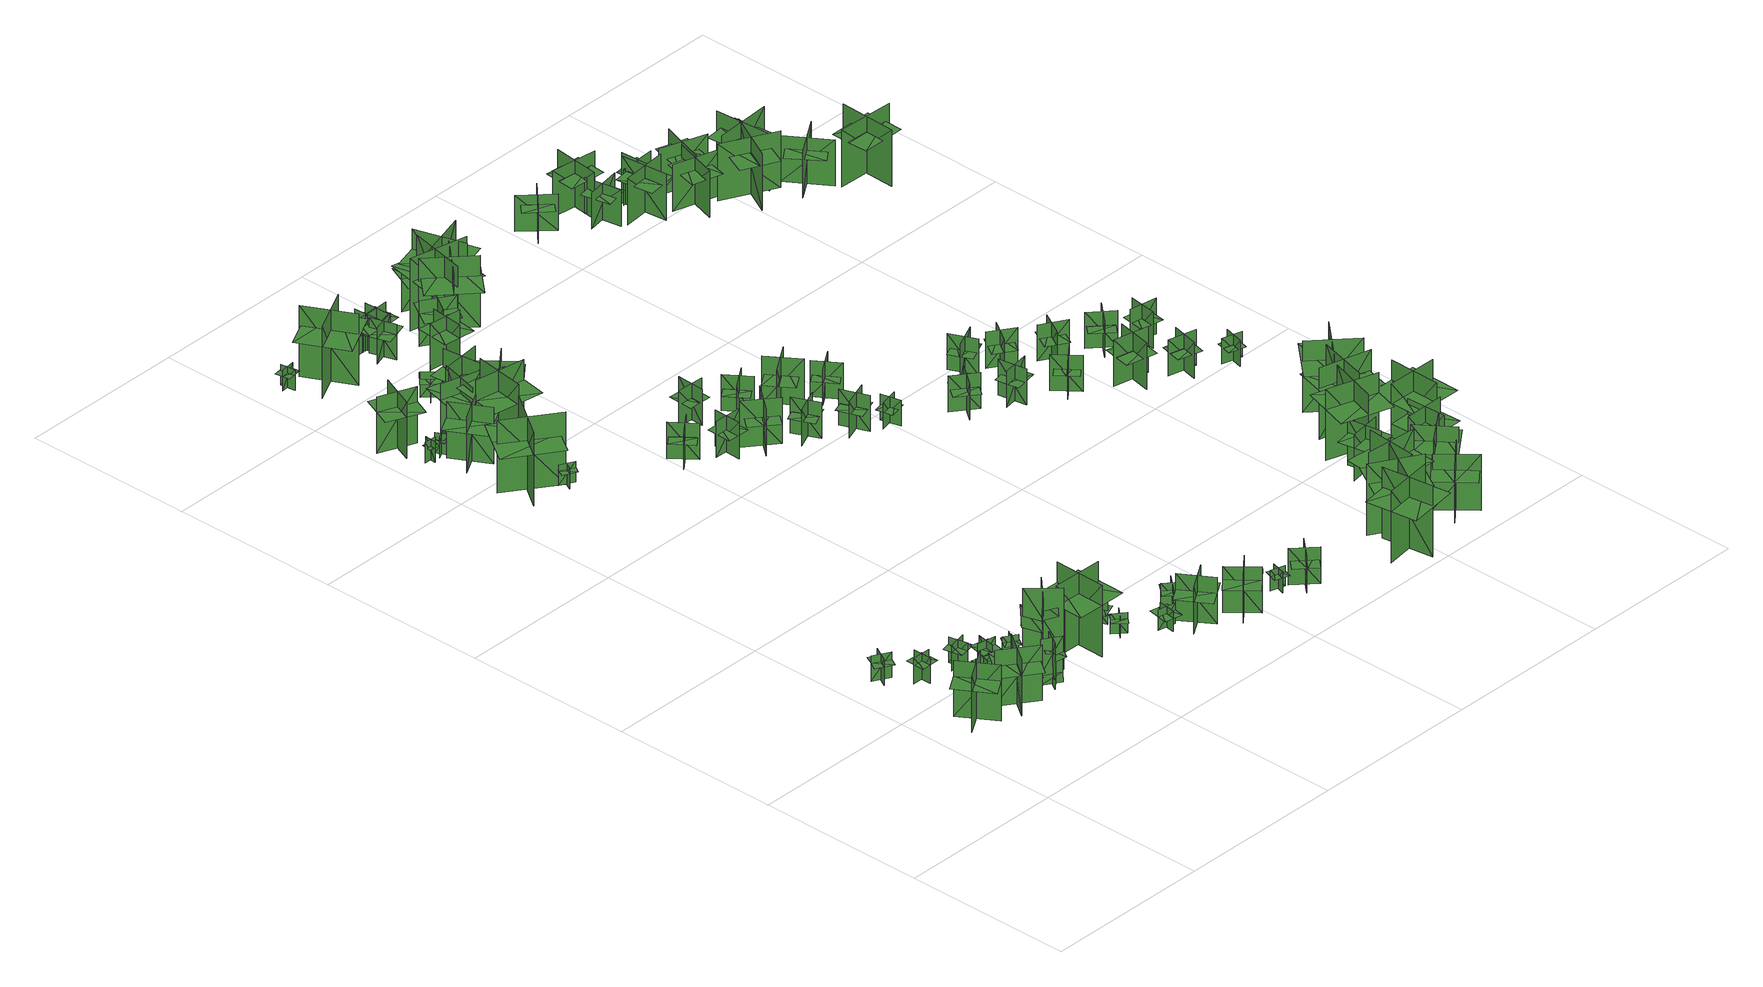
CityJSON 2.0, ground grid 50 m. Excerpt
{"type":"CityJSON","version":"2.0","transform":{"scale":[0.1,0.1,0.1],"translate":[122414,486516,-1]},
"CityObjects":{
"tree1":{"type":"SolitaryVegetationObject","geometry":[{"type":"MultiSurface","lod":"1","boundaries":[[[0,1,2]],[[0,2,3]],[[4,5,6]],[[4,6,7]],[[8,9,10]],[[8,10,11]],[[8,11,12]],[[8,12,13]]]}]},
"tree2":{"type":"SolitaryVegetationObject","geometry":[{"type":"MultiSurface","lod":"1","boundaries":[[[14,15,16]],[[14,16,17]],[[18,19,20]],[[18,20,21]],[[22,23,24]],[[22,24,25]],[[22,25,26]],[[22,26,27]]]}]},
"tree3":{"type":"SolitaryVegetationObject","geometry":[{"type":"MultiSurface","lod":"1","boundaries":[[[28,29,30]],[[28,30,31]],[[32,33,34]],[[32,34,35]],[[36,37,38]],[[36,38,39]],[[36,39,40]],[[36,40,41]]]}]},
"tree4":{"type":"SolitaryVegetationObject","geometry":[{"type":"MultiSurface","lod":"1","boundaries":[[[42,43,44]],[[42,44,45]],[[46,47,48]],[[46,48,49]],[[50,51,52]],[[50,52,53]],[[50,53,54]],[[50,54,55]]]}]},
"tree5":{"type":"SolitaryVegetationObject","geometry":[{"type":"MultiSurface","lod":"1","boundaries":[[[56,57,58]],[[56,58,59]],[[60,61,62]],[[60,62,63]],[[64,65,66]],[[64,66,67]],[[64,67,68]],[[64,68,69]]]}]},
"tree6":{"type":"SolitaryVegetationObject","geometry":[{"type":"MultiSurface","lod":"1","boundaries":[[[70,71,72]],[[70,72,73]],[[74,75,76]],[[74,76,77]],[[78,79,80]],[[78,80,81]],[[78,81,82]],[[78,82,83]]]}]},
"tree7":{"type":"SolitaryVegetationObject","geometry":[{"type":"MultiSurface","lod":"1","boundaries":[[[84,85,86]],[[84,86,87]],[[88,89,90]],[[88,90,91]],[[92,93,94]],[[92,94,95]],[[92,95,96]],[[92,96,97]]]}]},
"tree8":{"type":"SolitaryVegetationObject","geometry":[{"type":"MultiSurface","lod":"1","boundaries":[[[98,99,100]],[[98,100,101]],[[102,103,104]],[[102,104,105]],[[106,107,108]],[[106,108,109]],[[106,109,110]],[[106,110,111]]]}]},
"tree9":{"type":"SolitaryVegetationObject","geometry":[{"type":"MultiSurface","lod":"1","boundaries":[[[112,113,114]],[[112,114,115]],[[116,117,118]],[[116,118,119]],[[120,121,117]],[[120,117,116]],[[122,123,113]],[[122,113,112]],[[124,125,126]],[[124,126,127]],[[128,129,130]],[[128,130,131]]]}]},
"tree10":{"type":"SolitaryVegetationObject","geometry":[{"type":"MultiSurface","lod":"1","boundaries":[[[132,133,134]],[[132,134,135]],[[136,137,138]],[[136,138,139]],[[140,141,137]],[[140,137,136]],[[142,143,133]],[[142,133,132]],[[144,145,146]],[[144,146,147]],[[148,149,150]],[[148,150,151]]]}]},
"tree11":{"type":"SolitaryVegetationObject","geometry":[{"type":"MultiSurface","lod":"1","boundaries":[[[152,153,154]],[[152,154,155]],[[156,157,158]],[[156,158,159]],[[160,161,162]],[[160,162,163]],[[160,163,164]],[[160,164,165]]]}]},
"tree12":{"type":"SolitaryVegetationObject","geometry":[{"type":"MultiSurface","lod":"1","boundaries":[[[166,167,168]],[[166,168,169]],[[170,171,172]],[[170,172,173]],[[174,175,176]],[[174,176,177]],[[174,175,178]],[[174,178,179]]]}]},
"tree13":{"type":"SolitaryVegetationObject","geometry":[{"type":"MultiSurface","lod":"1","boundaries":[[[180,181,182]],[[180,182,183]],[[184,185,186]],[[184,186,187]],[[188,189,190]],[[188,190,191]],[[188,191,192]],[[188,192,193]]]}]},
"tree14":{"type":"SolitaryVegetationObject","geometry":[{"type":"MultiSurface","lod":"1","boundaries":[[[194,195,196]],[[194,196,197]],[[198,199,200]],[[198,200,201]],[[202,203,204]],[[202,204,205]],[[202,205,206]],[[202,206,207]]]}]},
"tree15":{"type":"SolitaryVegetationObject","geometry":[{"type":"MultiSurface","lod":"1","boundaries":[[[208,209,210]],[[208,210,211]],[[212,213,214]],[[212,214,215]],[[216,217,218]],[[216,218,219]],[[216,219,220]],[[216,220,221]]]}]},
"tree16":{"type":"SolitaryVegetationObject","geometry":[{"type":"MultiSurface","lod":"1","boundaries":[[[222,223,224]],[[222,224,225]],[[226,227,228]],[[226,228,229]],[[230,231,232]],[[230,232,233]],[[230,233,234]],[[230,234,235]]]}]},
"tree17":{"type":"SolitaryVegetationObject","geometry":[{"type":"MultiSurface","lod":"1","boundaries":[[[236,237,238]],[[236,238,239]],[[240,241,242]],[[240,242,243]],[[244,245,246]],[[244,246,247]],[[244,247,248]],[[244,248,249]]]}]},
"tree18":{"type":"SolitaryVegetationObject","geometry":[{"type":"MultiSurface","lod":"1","boundaries":[[[250,251,252]],[[250,252,253]],[[254,255,256]],[[254,256,257]],[[258,259,260]],[[258,260,261]],[[258,261,262]],[[258,262,263]]]}]},
"tree19":{"type":"SolitaryVegetationObject","geometry":[{"type":"MultiSurface","lod":"1","boundaries":[[[264,265,266]],[[264,266,267]],[[268,269,270]],[[268,270,271]],[[272,273,274]],[[272,274,275]],[[272,275,276]],[[272,276,277]]]}]},
"tree20":{"type":"SolitaryVegetationObject","geometry":[{"type":"MultiSurface","lod":"1","boundaries":[[[278,279,280]],[[278,280,281]],[[282,283,284]],[[282,284,285]],[[286,287,288]],[[286,288,289]],[[286,289,290]],[[286,290,291]]]}]},
"tree21":{"type":"SolitaryVegetationObject","geometry":[{"type":"MultiSurface","lod":"1","boundaries":[[[292,293,294]],[[292,294,295]],[[296,297,298]],[[296,298,299]],[[300,301,302]],[[300,302,303]],[[300,303,304]],[[300,304,305]]]}]},
"tree22":{"type":"SolitaryVegetationObject","geometry":[{"type":"MultiSurface","lod":"1","boundaries":[[[306,307,308]],[[306,308,309]],[[310,311,312]],[[310,312,313]],[[314,315,316]],[[314,316,317]],[[314,317,318]],[[314,318,319]]]}]},
"tree23":{"type":"SolitaryVegetationObject","geometry":[{"type":"MultiSurface","lod":"1","boundaries":[[[320,321,322]],[[320,322,323]],[[324,325,326]],[[324,326,327]],[[328,329,330]],[[328,330,331]],[[328,331,332]],[[328,332,333]]]}]},
"tree24":{"type":"SolitaryVegetationObject","geometry":[{"type":"MultiSurface","lod":"1","boundaries":[[[334,335,336]],[[334,336,337]],[[338,339,340]],[[338,340,341]],[[342,343,344]],[[342,344,345]],[[342,345,346]],[[342,346,347]]]}]},
"tree25":{"type":"SolitaryVegetationObject","geometry":[{"type":"MultiSurface","lod":"1","boundaries":[[[348,349,350]],[[348,350,351]],[[352,353,354]],[[352,354,355]],[[356,357,358]],[[356,358,359]],[[356,359,360]],[[356,360,361]]]}]},
"tree26":{"type":"SolitaryVegetationObject","geometry":[{"type":"MultiSurface","lod":"1","boundaries":[[[362,363,364]],[[362,364,365]],[[366,367,368]],[[366,368,369]],[[370,371,372]],[[370,372,373]],[[370,373,374]],[[370,374,375]]]}]},
"tree27":{"type":"SolitaryVegetationObject","geometry":[{"type":"MultiSurface","lod":"1","boundaries":[[[376,377,378]],[[376,378,379]],[[380,381,382]],[[380,382,383]],[[384,385,386]],[[384,386,387]],[[384,385,388]],[[384,388,389]]]}]},
"tree28":{"type":"SolitaryVegetationObject","geometry":[{"type":"MultiSurface","lod":"1","boundaries":[[[390,391,392]],[[390,392,393]],[[394,395,396]],[[394,396,397]],[[398,399,400]],[[398,400,401]],[[398,401,402]],[[398,402,403]]]}]},
"tree29":{"type":"SolitaryVegetationObject","geometry":[{"type":"MultiSurface","lod":"1","boundaries":[[[404,405,406]],[[404,406,407]],[[408,409,410]],[[408,410,411]],[[412,413,414]],[[412,414,415]],[[412,415,416]],[[412,416,417]]]}]},
"tree30":{"type":"SolitaryVegetationObject","geometry":[{"type":"MultiSurface","lod":"1","boundaries":[[[418,419,420]],[[418,420,421]],[[422,423,424]],[[422,424,425]],[[426,427,428]],[[426,428,429]],[[426,429,430]],[[426,430,431]]]}]},
"tree31":{"type":"SolitaryVegetationObject","geometry":[{"type":"MultiSurface","lod":"1","boundaries":[[[432,433,434]],[[432,434,435]],[[436,437,438]],[[436,438,439]],[[440,441,442]],[[440,442,443]],[[440,443,444]],[[440,444,445]]]}]},
"tree32":{"type":"SolitaryVegetationObject","geometry":[{"type":"MultiSurface","lod":"1","boundaries":[[[446,447,448]],[[446,448,449]],[[450,451,452]],[[450,452,453]],[[454,455,456]],[[454,456,457]],[[454,457,458]],[[454,458,459]]]}]},
"tree33":{"type":"SolitaryVegetationObject","geometry":[{"type":"MultiSurface","lod":"1","boundaries":[[[460,461,462]],[[460,462,463]],[[464,465,466]],[[464,466,467]],[[468,469,470]],[[468,470,471]],[[468,471,472]],[[468,472,473]]]}]},
"tree34":{"type":"SolitaryVegetationObject","geometry":[{"type":"MultiSurface","lod":"1","boundaries":[[[474,475,476]],[[474,476,477]],[[478,479,480]],[[478,480,481]],[[482,483,484]],[[482,484,485]],[[482,485,486]],[[482,486,487]]]}]},
"tree35":{"type":"SolitaryVegetationObject","geometry":[{"type":"MultiSurface","lod":"1","boundaries":[[[488,489,490]],[[488,490,491]],[[492,493,494]],[[492,494,495]],[[496,497,498]],[[496,498,499]],[[496,500,501]],[[496,501,497]]]}]},
"tree36":{"type":"SolitaryVegetationObject","geometry":[{"type":"MultiSurface","lod":"1","boundaries":[[[502,503,504]],[[502,504,505]],[[506,507,508]],[[506,508,509]],[[510,511,512]],[[510,512,513]],[[510,513,514]],[[510,514,515]]]}]},
"tree37":{"type":"SolitaryVegetationObject","geometry":[{"type":"MultiSurface","lod":"1","boundaries":[[[516,517,518]],[[516,518,519]],[[520,521,522]],[[520,522,523]],[[524,525,526]],[[524,526,527]],[[524,527,528]],[[524,528,529]]]}]},
"tree38":{"type":"SolitaryVegetationObject","geometry":[{"type":"MultiSurface","lod":"1","boundaries":[[[530,531,532]],[[530,532,533]],[[534,535,536]],[[534,536,537]],[[538,539,540]],[[538,540,541]],[[538,542,543]],[[538,543,539]]]}]},
"tree39":{"type":"SolitaryVegetationObject","geometry":[{"type":"MultiSurface","lod":"1","boundaries":[[[544,545,546]],[[544,546,547]],[[548,549,550]],[[548,550,551]],[[552,553,554]],[[552,554,555]],[[552,555,556]],[[552,556,557]]]}]},
"tree40":{"type":"SolitaryVegetationObject","geometry":[{"type":"MultiSurface","lod":"1","boundaries":[[[558,559,560]],[[558,560,561]],[[562,563,564]],[[562,564,565]],[[566,567,568]],[[566,568,569]],[[566,569,570]],[[566,570,571]]]}]},
"tree41":{"type":"SolitaryVegetationObject","geometry":[{"type":"MultiSurface","lod":"1","boundaries":[[[572,573,574]],[[572,574,575]],[[576,577,578]],[[576,578,579]],[[580,581,582]],[[580,582,583]],[[580,583,584]],[[580,584,585]]]}]},
"tree42":{"type":"SolitaryVegetationObject","geometry":[{"type":"MultiSurface","lod":"1","boundaries":[[[586,587,588]],[[586,588,589]],[[590,591,592]],[[590,592,593]],[[594,595,596]],[[594,596,597]],[[594,597,598]],[[594,598,599]]]}]},
"tree43":{"type":"SolitaryVegetationObject","geometry":[{"type":"MultiSurface","lod":"1","boundaries":[[[600,601,602]],[[600,602,603]],[[604,605,606]],[[604,606,607]],[[608,609,610]],[[608,610,611]],[[608,611,612]],[[608,612,613]]]}]},
"tree44":{"type":"SolitaryVegetationObject","geometry":[{"type":"MultiSurface","lod":"1","boundaries":[[[614,615,616]],[[614,616,617]],[[618,619,620]],[[618,620,621]],[[622,623,624]],[[622,624,625]],[[622,625,626]],[[622,626,627]]]}]},
"tree45":{"type":"SolitaryVegetationObject","geometry":[{"type":"MultiSurface","lod":"1","boundaries":[[[628,629,630]],[[628,630,631]],[[632,633,634]],[[632,634,635]],[[636,637,638]],[[636,638,639]],[[636,639,640]],[[636,640,641]]]}]},
"tree46":{"type":"SolitaryVegetationObject","geometry":[{"type":"MultiSurface","lod":"1","boundaries":[[[642,643,644]],[[642,644,645]],[[646,647,648]],[[646,648,649]],[[650,651,652]],[[650,652,653]],[[650,654,655]],[[650,655,651]]]}]},
"tree47":{"type":"SolitaryVegetationObject","geometry":[{"type":"MultiSurface","lod":"1","boundaries":[[[656,657,658]],[[656,658,659]],[[660,661,662]],[[660,662,663]],[[664,665,666]],[[664,666,667]],[[664,665,668]],[[664,668,669]]]}]},
"tree48":{"type":"SolitaryVegetationObject","geometry":[{"type":"MultiSurface","lod":"1","boundaries":[[[670,671,672]],[[670,672,673]],[[674,675,676]],[[674,676,677]],[[678,679,680]],[[678,680,681]],[[678,682,683]],[[678,683,679]]]}]},
"tree49":{"type":"SolitaryVegetationObject","geometry":[{"type":"MultiSurface","lod":"1","boundaries":[[[684,685,686]],[[684,686,687]],[[688,689,690]],[[688,690,691]],[[692,693,694]],[[692,694,695]],[[692,695,696]],[[692,696,697]]]}]},
"tree50":{"type":"SolitaryVegetationObject","geometry":[{"type":"MultiSurface","lod":"1","boundaries":[[[698,699,700]],[[698,700,701]],[[702,703,704]],[[702,704,705]],[[706,707,708]],[[706,708,709]],[[706,710,711]],[[706,711,707]]]}]},
"tree51":{"type":"SolitaryVegetationObject","geometry":[{"type":"MultiSurface","lod":"1","boundaries":[[[712,713,714]],[[712,714,715]],[[716,717,718]],[[716,718,719]],[[720,721,722]],[[720,722,723]],[[720,724,725]],[[720,725,721]]]}]},
"tree52":{"type":"SolitaryVegetationObject","geometry":[{"type":"MultiSurface","lod":"1","boundaries":[[[726,727,728]],[[726,728,729]],[[730,731,732]],[[730,732,733]],[[734,735,736]],[[734,736,737]],[[734,737,738]],[[734,738,739]]]}]},
"tree53":{"type":"SolitaryVegetationObject","geometry":[{"type":"MultiSurface","lod":"1","boundaries":[[[740,741,742]],[[740,742,743]],[[744,745,746]],[[744,746,747]],[[748,749,750]],[[748,750,751]],[[748,751,752]],[[748,752,753]]]}]},
"tree54":{"type":"SolitaryVegetationObject","geometry":[{"type":"MultiSurface","lod":"1","boundaries":[[[754,755,756]],[[754,756,757]],[[758,759,760]],[[758,760,761]],[[762,763,764]],[[762,764,765]],[[762,766,767]],[[762,767,763]]]}]},
"tree55":{"type":"SolitaryVegetationObject","geometry":[{"type":"MultiSurface","lod":"1","boundaries":[[[768,769,770]],[[768,770,771]],[[772,773,774]],[[772,774,775]],[[776,777,778]],[[776,778,779]],[[776,780,781]],[[776,781,777]]]}]},
"tree56":{"type":"SolitaryVegetationObject","geometry":[{"type":"MultiSurface","lod":"1","boundaries":[[[782,783,784]],[[782,784,785]],[[786,787,788]],[[786,788,789]],[[790,791,792]],[[790,792,793]],[[790,793,794]],[[790,794,795]]]}]},
"tree57":{"type":"SolitaryVegetationObject","geometry":[{"type":"MultiSurface","lod":"1","boundaries":[[[796,797,798]],[[796,798,799]],[[800,801,802]],[[800,802,803]],[[804,805,806]],[[804,806,807]],[[804,807,808]],[[804,808,809]]]}]},
"tree58":{"type":"SolitaryVegetationObject","geometry":[{"type":"MultiSurface","lod":"1","boundaries":[[[810,811,812]],[[810,812,813]],[[814,815,816]],[[814,816,817]],[[818,819,820]],[[818,820,821]],[[818,822,823]],[[818,823,819]]]}]},
"tree59":{"type":"SolitaryVegetationObject","geometry":[{"type":"MultiSurface","lod":"1","boundaries":[[[824,825,826]],[[824,826,827]],[[828,829,830]],[[828,830,831]],[[832,833,834]],[[832,834,835]],[[832,836,837]],[[832,837,833]]]}]},
"tree60":{"type":"SolitaryVegetationObject","geometry":[{"type":"MultiSurface","lod":"1","boundaries":[[[838,839,840]],[[838,840,841]],[[842,843,844]],[[842,844,845]],[[846,847,848]],[[846,848,849]],[[846,849,850]],[[846,850,851]]]}]},
"tree61":{"type":"SolitaryVegetationObject","geometry":[{"type":"MultiSurface","lod":"1","boundaries":[[[852,853,854]],[[852,854,855]],[[856,857,858]],[[856,858,859]],[[860,861,862]],[[860,862,863]],[[860,863,864]],[[860,864,865]]]}]},
"tree62":{"type":"SolitaryVegetationObject","geometry":[{"type":"MultiSurface","lod":"1","boundaries":[[[866,867,868]],[[866,868,869]],[[870,871,872]],[[870,872,873]],[[874,875,876]],[[874,876,877]],[[874,878,879]],[[874,879,875]]]}]},
"tree63":{"type":"SolitaryVegetationObject","geometry":[{"type":"MultiSurface","lod":"1","boundaries":[[[880,881,882]],[[880,882,883]],[[884,885,886]],[[884,886,887]],[[888,889,890]],[[888,890,891]],[[888,891,892]],[[888,892,893]]]}]},
"tree64":{"type":"SolitaryVegetationObject","geometry":[{"type":"MultiSurface","lod":"1","boundaries":[[[894,895,896]],[[894,896,897]],[[898,899,900]],[[898,900,901]],[[902,903,904]],[[902,904,905]],[[902,906,907]],[[902,907,903]]]}]},
"tree65":{"type":"SolitaryVegetationObject","geometry":[{"type":"MultiSurface","lod":"1","boundaries":[[[908,909,910]],[[908,910,911]],[[912,913,914]],[[912,914,915]],[[916,917,918]],[[916,918,919]],[[916,919,920]],[[916,920,921]]]}]},
"tree66":{"type":"SolitaryVegetationObject","geometry":[{"type":"MultiSurface","lod":"1","boundaries":[[[922,923,924]],[[922,924,925]],[[926,927,928]],[[926,928,929]],[[930,931,932]],[[930,932,933]],[[930,933,934]],[[930,934,935]]]}]},
"tree67":{"type":"SolitaryVegetationObject","geometry":[{"type":"MultiSurface","lod":"1","boundaries":[[[936,937,938]],[[936,938,939]],[[940,941,942]],[[940,942,943]],[[944,945,946]],[[944,946,947]],[[944,948,949]],[[944,949,945]]]}]},
"tree68":{"type":"SolitaryVegetationObject","geometry":[{"type":"MultiSurface","lod":"1","boundaries":[[[950,951,952]],[[950,952,953]],[[954,955,956]],[[954,956,957]],[[958,959,960]],[[958,960,961]],[[958,961,962]],[[958,962,963]]]}]},
"tree69":{"type":"SolitaryVegetationObject","geometry":[{"type":"MultiSurface","lod":"1","boundaries":[[[964,965,966]],[[964,966,967]],[[968,969,970]],[[968,970,971]],[[972,973,974]],[[972,974,975]],[[972,976,977]],[[972,977,973]]]}]},
"tree70":{"type":"SolitaryVegetationObject","geometry":[{"type":"MultiSurface","lod":"1","boundaries":[[[978,979,980]],[[978,980,981]],[[982,983,984]],[[982,984,985]],[[986,987,988]],[[986,988,989]],[[986,989,990]],[[986,990,991]]]}]},
"tree71":{"type":"SolitaryVegetationObject","geometry":[{"type":"MultiSurface","lod":"1","boundaries":[[[992,993,994]],[[992,994,995]],[[996,997,998]],[[996,998,999]],[[1000,1001,1002]],[[1000,1002,1003]],[[1000,1004,1005]],[[1000,1005,1001]]]}]},
"tree72":{"type":"SolitaryVegetationObject","geometry":[{"type":"MultiSurface","lod":"1","boundaries":[[[1006,1007,1008]],[[1006,1008,1009]],[[1010,1011,1012]],[[1010,1012,1013]],[[1014,1015,1016]],[[1014,1016,1017]],[[1014,1017,1018]],[[1014,1018,1019]]]}]},
"tree73":{"type":"SolitaryVegetationObject","geometry":[{"type":"MultiSurface","lod":"1","boundaries":[[[1020,1021,1022]],[[1020,1022,1023]],[[1024,1025,1026]],[[1024,1026,1027]],[[1028,1029,1030]],[[1028,1030,1031]],[[1028,1031,1032]],[[1028,1032,1033]]]}]},
"tree74":{"type":"SolitaryVegetationObject","geometry":[{"type":"MultiSurface","lod":"1","boundaries":[[[1034,1035,1036]],[[1034,1036,1037]],[[1038,1039,1040]],[[1038,1040,1041]],[[1042,1043,1044]],[[1042,1044,1045]],[[1042,1045,1046]],[[1042,1046,1047]]]}]},
"tree75":{"type":"SolitaryVegetationObject","geometry":[{"type":"MultiSurface","lod":"1","boundaries":[[[1048,1049,1050]],[[1048,1050,1051]],[[1052,1053,1054]],[[1052,1054,1055]],[[1056,1057,1058]],[[1056,1058,1059]],[[1056,1060,1061]],[[1056,1061,1057]]]}]},
"tree76":{"type":"SolitaryVegetationObject","geometry":[{"type":"MultiSurface","lod":"1","boundaries":[[[1062,1063,1064]],[[1062,1064,1065]],[[1066,1067,1068]],[[1066,1068,1069]],[[1070,1071,1072]],[[1070,1072,1073]],[[1070,1074,1075]],[[1070,1075,1071]]]}]},
"tree77":{"type":"SolitaryVegetationObject","geometry":[{"type":"MultiSurface","lod":"1","boundaries":[[[1076,1077,1078]],[[1076,1078,1079]],[[1080,1081,1082]],[[1080,1082,1083]],[[1084,1085,1086]],[[1084,1086,1087]],[[1084,1087,1088]],[[1084,1088,1089]]]}]},
"tree78":{"type":"SolitaryVegetationObject","geometry":[{"type":"MultiSurface","lod":"1","boundaries":[[[1090,1091,1092]],[[1090,1092,1093]],[[1094,1095,1096]],[[1094,1096,1097]],[[1098,1099,1100]],[[1098,1100,1101]],[[1098,1101,1102]],[[1098,1102,1103]]]}]},
"tree79":{"type":"SolitaryVegetationObject","geometry":[{"type":"MultiSurface","lod":"1","boundaries":[[[1104,1105,1106]],[[1104,1106,1107]],[[1108,1109,1110]],[[1108,1110,1111]],[[1112,1113,1114]],[[1112,1114,1115]],[[1112,1116,1117]],[[1112,1117,1113]]]}]},
"tree80":{"type":"SolitaryVegetationObject","geometry":[{"type":"MultiSurface","lod":"1","boundaries":[[[1118,1119,1120]],[[1118,1120,1121]],[[1122,1123,1124]],[[1122,1124,1125]],[[1126,1127,1128]],[[1126,1128,1129]],[[1126,1129,1130]],[[1126,1130,1131]]]}]},
"tree81":{"type":"SolitaryVegetationObject","geometry":[{"type":"MultiSurface","lod":"1","boundaries":[[[1132,1133,1134]],[[1132,1134,1135]],[[1136,1137,1138]],[[1136,1138,1139]],[[1140,1141,1142]],[[1140,1142,1143]],[[1140,1143,1144]],[[1140,1144,1145]]]}]},
"tree82":{"type":"SolitaryVegetationObject","geometry":[{"type":"MultiSurface","lod":"1","boundaries":[[[1146,1147,1148]],[[1146,1148,1149]],[[1150,1151,1152]],[[1150,1152,1153]],[[1154,1155,1156]],[[1154,1156,1157]],[[1154,1158,1159]],[[1154,1159,1155]]]}]},
"tree83":{"type":"SolitaryVegetationObject","geometry":[{"type":"MultiSurface","lod":"1","boundaries":[[[1160,1161,1162]],[[1160,1162,1163]],[[1164,1165,1166]],[[1164,1166,1167]],[[1168,1169,1170]],[[1168,1170,1171]],[[1168,1171,1172]],[[1168,1172,1173]]]}]},
"tree84":{"type":"SolitaryVegetationObject","geometry":[{"type":"MultiSurface","lod":"1","boundaries":[[[1174,1175,1176]],[[1174,1176,1177]],[[1178,1179,1180]],[[1178,1180,1181]],[[1182,1183,1184]],[[1182,1184,1185]],[[1182,1185,1186]],[[1182,1186,1187]]]}]},
"tree85":{"type":"SolitaryVegetationObject","geometry":[{"type":"MultiSurface","lod":"1","boundaries":[[[1188,1189,1190]],[[1188,1190,1191]],[[1192,1193,1194]],[[1192,1194,1195]],[[1196,1197,1198]],[[1196,1198,1199]],[[1196,1200,1201]],[[1196,1201,1197]]]}]},
"tree86":{"type":"SolitaryVegetationObject","geometry":[{"type":"MultiSurface","lod":"1","boundaries":[[[1202,1203,1204]],[[1202,1204,1205]],[[1206,1207,1208]],[[1206,1208,1209]],[[1210,1211,1212]],[[1210,1212,1213]],[[1210,1214,1215]],[[1210,1215,1211]]]}]},
"tree87":{"type":"SolitaryVegetationObject","geometry":[{"type":"MultiSurface","lod":"1","boundaries":[[[1216,1217,1218]],[[1216,1218,1219]],[[1220,1221,1222]],[[1220,1222,1223]],[[1224,1225,1226]],[[1224,1226,1227]],[[1224,1227,1228]],[[1224,1228,1229]]]}]},
"tree88":{"type":"SolitaryVegetationObject","geometry":[{"type":"MultiSurface","lod":"1","boundaries":[[[1230,1231,1232]],[[1230,1232,1233]],[[1234,1235,1236]],[[1234,1236,1237]],[[1238,1239,1240]],[[1238,1240,1241]],[[1238,1241,1242]],[[1238,1242,1243]]]}]},
"tree89":{"type":"SolitaryVegetationObject","geometry":[{"type":"MultiSurface","lod":"1","boundaries":[[[1244,1245,1246]],[[1244,1246,1247]],[[1248,1249,1250]],[[1248,1250,1251]],[[1252,1253,1254]],[[1252,1254,1255]],[[1252,1255,1256]],[[1252,1256,1257]]]}]},
"tree90":{"type":"SolitaryVegetationObject","geometry":[{"type":"MultiSurface","lod":"1","boundaries":[[[1258,1259,1260]],[[1258,1260,1261]],[[1262,1263,1264]],[[1262,1264,1265]],[[1266,1267,1268]],[[1266,1268,1269]],[[1266,1269,1270]],[[1266,1270,1271]]]}]},
"tree91":{"type":"SolitaryVegetationObject","geometry":[{"type":"MultiSurface","lod":"1","boundaries":[[[1272,1273,1274]],[[1272,1274,1275]],[[1276,1277,1278]],[[1276,1278,1279]],[[1280,1281,1282]],[[1280,1282,1283]],[[1280,1283,1284]],[[1280,1284,1285]]]}]},
"tree92":{"type":"SolitaryVegetationObject","geometry":[{"type":"MultiSurface","lod":"1","boundaries":[[[1286,1287,1288]],[[1286,1288,1289]],[[1290,1291,1292]],[[1290,1292,1293]],[[1294,1295,1296]],[[1294,1296,1297]],[[1294,1297,1298]],[[1294,1298,1299]]]}]},
"tree93":{"type":"SolitaryVegetationObject","geometry":[{"type":"MultiSurface","lod":"1","boundaries":[[[1300,1301,1302]],[[1300,1302,1303]],[[1304,1305,1306]],[[1304,1306,1307]],[[1308,1309,1310]],[[1308,1310,1311]],[[1308,1311,1312]],[[1308,1312,1313]]]}]}
},
"vertices":[
[196,408,9],[93,344,9],[93,344,178],[196,408,178],[117,427,9],[182,324,9],[182,324,178],[117,427,178],[117,427,131],[66,395,131],[130,291,131],[182,324,131],[234,356,131],[169,459,131],
[124,694,15],[97,646,15],[97,646,92],[124,694,92],[89,684,15],[137,657,15],[137,657,92],[89,684,92],[89,684,70],[75,660,70],[123,633,70],[137,657,70],[150,681,70],[102,708,70],
[205,593,18],[150,593,18],[150,593,95],[205,593,95],[179,619,18],[179,564,18],[179,564,95],[179,619,95],[179,619,74],[152,619,74],[152,564,74],[179,564,74],[207,564,74],[207,619,74],
[267,416,13],[222,385,13],[222,385,90],[267,416,90],[231,423,13],[263,378,13],[263,378,90],[231,423,90],[231,423,68],[209,407,68],[240,362,68],[263,378,68],[286,393,68],[254,439,68],
[217,378,13],[316,307,13],[316,307,182],[217,378,182],[230,298,13],[300,397,13],[300,397,182],[230,298,182],[230,298,134],[279,262,134],[350,361,134],[300,397,134],[251,432,134],[180,333,134],
[271,492,17],[313,477,17],[313,477,79],[271,492,79],[284,465,17],[298,507,17],[298,507,79],[284,465,79],[284,465,61],[305,458,61],[319,500,61],[298,507,61],[277,514,61],[263,472,61],
[316,577,15],[261,566,15],[261,566,92],[316,577,92],[285,598,15],[296,543,15],[296,543,92],[285,598,92],[285,598,70],[258,592,70],[268,538,70],[296,543,70],[323,549,70],[312,603,70],
[310,521,16],[364,510,16],[364,510,93],[310,521,93],[330,490,16],[341,544,16],[341,544,93],[330,490,93],[330,490,71],[357,484,71],[368,539,71],[341,544,71],[314,550,71],[303,496,71],
[404,363,45],[374,313,45],[373,314,155],[403,364,155],[361,353,46],[411,323,46],[412,323,155],[362,353,155],[362,353,16],[412,323,16],[403,364,16],[373,314,16],[404,363,99],[374,313,99],[399,298,109],[429,348,109],[378,320,116],[400,358,116],[381,369,122],[359,332,122],
[377,362,69],[451,434,69],[452,433,263],[378,360,263],[455,360,69],[383,434,69],[382,434,263],[454,359,263],[454,359,17],[382,434,17],[378,360,17],[452,433,17],[377,361,164],[452,433,164],[415,471,182],[340,399,182],[441,423,194],[386,368,194],[414,340,205],[469,395,205],
[429,489,15],[392,513,15],[392,513,77],[429,489,77],[423,518,15],[399,481,15],[399,481,77],[423,518,77],[423,518,60],[405,530,60],[381,493,60],[399,481,60],[418,469,60],[442,506,60],
[449,438,14],[546,481,14],[546,481,155],[449,438,155],[516,412,14],[473,509,14],[473,509,155],[516,412,155],[450,435,107],[547,478,107],[526,526,107],[429,483,107],[564,438,107],[468,396,107],
[644,414,10],[489,417,10],[489,417,226],[644,414,226],[573,489,10],[570,334,10],[570,334,226],[573,489,226],[573,489,165],[496,491,165],[492,336,165],[570,334,165],[647,333,165],[651,488,165],
[80,2162,25],[83,2198,25],[83,2198,87],[80,2162,87],[98,2178,25],[98,2178,87],[62,2180,87],[62,2180,25],[97,2178,67],[98,2193,67],[69,2195,67],[68,2180,67],[67,2165,67],[96,2163,67],
[234,1858,18],[90,1959,18],[90,1959,237],[234,1858,237],[210,1996,18],[109,1852,18],[109,1852,237],[210,1996,237],[232,1875,167],[278,1942,167],[132,2041,167],[86,1973,167],[41,1906,167],[187,1807,167],
[99,2342,15],[56,2238,15],[56,2238,185],[99,2342,185],[23,2310,15],[127,2267,15],[127,2267,185],[23,2310,185],[23,2310,140],[2,2261,140],[106,2217,140],[127,2267,140],[148,2317,140],[44,2360,140],
[136,2187,23],[105,2170,23],[105,2170,85],[136,2187,85],[114,2194,23],[114,2194,85],[130,2162,85],[130,2162,23],[114,2193,65],[101,2186,65],[114,2160,65],[128,2167,65],[141,2174,65],[128,2200,65],
[660,353,15],[689,386,15],[689,386,76],[660,353,76],[689,355,15],[656,384,15],[656,384,76],[689,355,76],[689,355,59],[704,372,59],[671,401,59],[656,384,59],[641,368,59],[674,338,59],
[104,2077,19],[210,2137,19],[210,2137,189],[104,2077,189],[181,2055,19],[122,2161,19],[122,2161,189],[181,2055,189],[181,2055,141],[235,2084,141],[175,2191,141],[122,2161,141],[69,2131,141],[128,2025,141],
[243,1872,22],[223,1833,22],[223,1833,84],[243,1872,84],[215,1863,22],[255,1843,22],[255,1843,84],[215,1863,84],[215,1863,67],[205,1843,67],[244,1823,67],[255,1843,67],[265,1862,67],[225,1883,67],
[682,417,17],[663,463,17],[663,463,81],[682,417,81],[694,445,17],[694,445,81],[648,426,81],[648,426,17],[694,445,59],[684,470,59],[637,451,59],[648,426,59],[658,401,59],[705,420,59],
[144,2177,21],[180,2180,21],[180,2180,83],[144,2177,83],[162,2162,21],[162,2162,83],[159,2197,83],[159,2197,21],[162,2163,63],[177,2164,63],[174,2193,63],[159,2192,63],[144,2190,63],[147,2161,63],
[748,304,16],[748,304,78],[801,294,78],[801,294,16],[778,324,16],[778,324,78],[769,273,78],[769,273,16],[780,332,58],[754,337,58],[741,274,58],[768,269,58],[794,264,58],[806,326,58],
[79,2689,26],[86,2645,26],[86,2645,88],[79,2689,88],[62,2666,26],[106,2672,26],[106,2672,88],[62,2666,88],[62,2666,71],[65,2644,71],[109,2650,71],[106,2672,71],[102,2694,71],[58,2687,71],
[175,2229,17],[293,2197,17],[293,2197,186],[175,2229,186],[216,2158,17],[247,2276,17],[247,2276,186],[216,2158,186],[216,2158,139],[274,2143,139],[306,2260,139],[247,2276,139],[188,2291,139],[157,2174,139],
[276,2187,17],[253,2034,17],[253,2034,233],[276,2187,233],[193,2127,17],[346,2103,17],[346,2103,233],[193,2127,233],[193,2127,172],[181,2050,172],[334,2026,172],[346,2103,172],[358,2180,172],[205,2203,172],
[873,217,13],[816,306,13],[816,306,154],[873,217,154],[888,287,13],[799,230,13],[799,230,154],[888,287,154],[876,219,107],[819,308,107],[774,279,107],[831,190,107],[855,331,107],[912,242,107],
[833,330,14],[869,372,14],[869,372,91],[833,330,91],[870,333,14],[828,369,14],[828,369,91],[870,333,91],[870,333,69],[888,354,69],[846,390,69],[828,369,69],[810,348,69],[852,312,69],
[221,2552,17],[150,2690,17],[150,2690,232],[221,2552,232],[253,2650,17],[115,2579,17],[115,2579,232],[253,2650,232],[253,2650,172],[217,2719,172],[80,2648,172],[115,2579,172],[151,2510,172],[288,2582,172],
[361,2281,17],[234,2267,17],[234,2267,188],[361,2281,188],[297,2332,17],[297,2332,188],[311,2205,188],[311,2205,17],[297,2332,134],[244,2326,134],[255,2224,134],[308,2230,134],[361,2236,134],[350,2338,134],
[390,2146,17],[313,2240,17],[313,2240,186],[390,2146,186],[399,2227,17],[305,2150,17],[305,2150,186],[399,2227,186],[399,2227,139],[360,2274,139],[266,2197,139],[305,2150,139],[343,2103,139],[437,2180,139],
[894,326,17],[894,326,79],[939,299,79],[939,299,17],[929,334,17],[929,334,79],[902,290,79],[902,290,17],[933,341,58],[910,355,58],[877,300,58],[900,286,58],[923,272,58],[956,327,58],
[280,2395,21],[319,2356,21],[319,2356,98],[280,2395,98],[280,2359,21],[319,2397,21],[319,2397,98],[280,2359,98],[280,2359,77],[299,2339,77],[339,2378,77],[319,2397,77],[300,2417,77],[260,2378,77],
[919,170,15],[994,235,15],[994,235,154],[919,170,154],[985,165,15],[920,240,15],[920,240,154],[985,165,154],[985,165,115],[1023,198,115],[957,273,115],[920,240,115],[882,208,115],[947,132,115],
[550,1688,15],[498,1753,15],[498,1753,125],[550,1688,125],[556,1740,15],[556,1740,125],[490,1688,125],[490,1688,15],[544,1690,83],[498,1747,83],[472,1726,83],[517,1668,83],[572,1712,83],[526,1769,83],
[282,2629,22],[272,2683,22],[272,2683,99],[282,2629,99],[303,2659,22],[249,2649,22],[249,2649,99],[303,2659,99],[303,2659,78],[298,2686,78],[244,2676,78],[249,2649,78],[254,2622,78],[308,2632,78],
[281,2708,17],[274,2654,17],[274,2654,94],[281,2708,94],[252,2686,17],[307,2679,17],[307,2679,94],[252,2686,94],[252,2686,72],[248,2659,72],[303,2652,72],[307,2679,72],[310,2706,72],[255,2714,72],
[625,1703,13],[623,1619,13],[623,1619,122],[625,1703,122],[587,1666,13],[587,1666,122],[671,1664,122],[671,1664,13],[628,1697,80],[626,1624,80],[661,1623,80],[662,1697,80],[593,1698,80],[591,1625,80],
[321,2724,22],[321,2662,22],[321,2662,104],[321,2724,104],[290,2693,22],[352,2692,22],[352,2692,104],[290,2693,104],[297,2693,73],[297,2668,73],[340,2667,73],[340,2692,73],[341,2718,73],[297,2718,73],
[335,2640,22],[334,2695,22],[334,2695,99],[335,2640,99],[361,2667,22],[305,2665,22],[305,2665,99],[361,2667,99],[361,2667,78],[360,2694,78],[304,2693,78],[305,2665,78],[306,2637,78],[361,2639,78],
[322,2580,20],[396,2603,20],[396,2603,128],[322,2580,128],[368,2555,20],[345,2629,20],[345,2629,128],[368,2555,128],[368,2555,98],[405,2567,98],[382,2641,98],[345,2629,98],[308,2618,98],[331,2544,98],
[386,2646,21],[309,2640,21],[309,2640,129],[386,2646,129],[347,2680,21],[353,2603,21],[353,2603,129],[347,2680,129],[347,2680,99],[308,2677,99],[314,2600,99],[353,2603,99],[392,2606,99],[385,2683,99],
[1113,203,17],[1071,217,17],[1071,217,79],[1113,203,79],[1100,230,17],[1086,188,17],[1086,188,79],[1100,230,79],[1100,230,61],[1079,237,61],[1065,195,61],[1086,188,61],[1107,181,61],[1121,223,61],
[488,2450,21],[389,2461,21],[389,2461,160],[488,2450,160],[447,2502,21],[436,2403,21],[436,2403,160],[447,2502,160],[447,2502,121],[397,2507,121],[387,2408,121],[436,2403,121],[486,2398,121],[496,2497,121],
[423,2644,22],[345,2640,22],[345,2640,129],[423,2644,129],[385,2679,22],[388,2601,22],[388,2601,129],[385,2679,129],[385,2679,99],[346,2677,99],[350,2600,99],[388,2601,99],[427,2603,99],[423,2681,99],
[681,1580,11],[749,1665,11],[749,1665,151],[681,1580,151],[749,1588,11],[749,1588,151],[664,1656,151],[664,1656,11],[682,1588,97],[741,1662,97],[707,1689,97],[648,1616,97],[718,1560,97],[777,1633,97],
[1129,145,15],[1184,205,15],[1184,205,125],[1129,145,125],[1185,147,15],[1124,203,15],[1124,203,125],[1185,147,125],[1131,143,88],[1186,204,88],[1156,231,88],[1100,170,88],[1211,181,88],[1155,120,88],
[669,1788,16],[673,1872,16],[673,1872,125],[669,1788,125],[708,1824,16],[708,1824,125],[624,1827,125],[624,1827,16],[666,1793,83],[669,1866,83],[635,1868,83],[632,1794,83],[702,1792,83],[705,1865,83],
[516,2569,21],[463,2484,21],[463,2484,159],[516,2569,159],[451,2554,21],[535,2502,21],[535,2502,159],[451,2554,159],[451,2554,121],[425,2512,121],[509,2460,121],[535,2502,121],[562,2544,121],[477,2597,121],
[829,1525,15],[794,1602,15],[794,1602,124],[829,1525,124],[847,1575,15],[847,1575,124],[770,1540,124],[770,1540,15],[824,1529,82],[793,1595,82],[762,1581,82],[793,1514,82],[856,1544,82],[825,1610,82],
[801,1730,16],[752,1799,16],[752,1799,125],[801,1730,125],[809,1782,16],[809,1782,125],[740,1734,125],[740,1734,16],[795,1733,83],[753,1793,83],[725,1773,83],[767,1713,83],[824,1753,83],[782,1813,83],
[626,2506,17],[512,2611,17],[512,2611,232],[626,2506,232],[622,2609,17],[517,2496,17],[517,2496,232],[622,2609,232],[622,2609,172],[565,2662,172],[460,2548,172],[517,2496,172],[574,2443,172],[679,2557,172],
[547,2511,17],[583,2683,17],[583,2683,236],[547,2511,236],[664,2587,17],[492,2623,17],[492,2623,236],[664,2587,236],[561,2519,165],[641,2503,165],[674,2676,165],[595,2692,165],[515,2707,165],[481,2534,165],
[939,1461,11],[909,1540,11],[909,1540,120],[939,1461,120],[960,1509,11],[960,1509,120],[881,1480,120],[881,1480,11],[934,1465,78],[908,1534,78],[876,1522,78],[902,1453,78],[967,1478,78],[941,1546,78],
[914,1734,17],[824,1674,17],[824,1674,158],[914,1734,158],[847,1747,17],[847,1747,158],[908,1657,158],[908,1657,17],[910,1727,104],[832,1674,104],[857,1638,104],[935,1691,104],[885,1765,104],[807,1712,104],
[540,2695,20],[631,2654,20],[631,2654,158],[540,2695,158],[563,2632,20],[605,2723,20],[605,2723,158],[563,2632,158],[563,2632,120],[609,2612,120],[650,2703,120],[605,2723,120],[559,2744,120],[518,2653,120],
[555,2616,17],[703,2660,17],[703,2660,232],[555,2616,232],[645,2567,17],[601,2715,17],[601,2715,232],[645,2567,232],[645,2567,172],[719,2589,172],[675,2737,172],[601,2715,172],[527,2693,172],[571,2544,172],
[1027,1458,12],[969,1444,12],[969,1444,90],[1027,1458,90],[995,1478,12],[995,1478,90],[1009,1419,90],[1009,1419,12],[1024,1455,60],[973,1443,60],[978,1419,60],[1030,1431,60],[1018,1479,60],[967,1468,60],
[955,1680,12],[1002,1610,12],[1002,1610,121],[955,1680,121],[946,1628,12],[946,1628,121],[1015,1675,121],[1015,1675,12],[961,1677,79],[1002,1616,79],[1030,1635,79],[990,1696,79],[932,1657,79],[973,1596,79],
[1467,22,13],[1445,175,13],[1445,175,228],[1467,22,228],[1529,104,13],[1376,82,13],[1376,82,228],[1529,104,228],[1529,104,168],[1519,181,168],[1365,159,168],[1376,82,168],[1387,6,168],[1540,27,168],
[1561,134,13],[1428,213,13],[1428,213,229],[1561,134,229],[1536,234,13],[1457,101,13],[1457,101,229],[1536,234,229],[1536,234,168],[1470,274,168],[1391,140,168],[1457,101,168],[1524,61,168],[1603,195,168],
[1205,1325,12],[1137,1375,12],[1137,1375,121],[1205,1325,121],[1197,1377,12],[1197,1377,121],[1147,1310,121],[1147,1310,12],[1199,1326,79],[1140,1370,79],[1119,1342,79],[1178,1298,79],[1220,1354,79],[1161,1398,79],
[1549,310,13],[1537,156,13],[1537,156,229],[1549,310,229],[1470,243,13],[1625,232,13],[1625,232,229],[1470,243,229],[1470,243,168],[1464,166,168],[1619,155,168],[1625,232,168],[1630,309,168],[1476,320,168],
[1248,1277,15],[1331,1291,15],[1331,1291,124],[1248,1277,124],[1291,1247,15],[1291,1247,124],[1276,1330,124],[1276,1330,15],[1252,1281,82],[1325,1294,82],[1319,1327,82],[1246,1314,82],[1259,1246,82],[1331,1259,82],
[1585,341,18],[1600,299,18],[1600,299,79],[1585,341,79],[1572,314,18],[1613,329,18],[1613,329,79],[1572,314,79],[1572,314,62],[1579,293,62],[1621,308,62],[1613,329,62],[1606,350,62],[1564,335,62],
[1625,166,15],[1704,73,15],[1704,73,184],[1625,166,184],[1618,85,15],[1711,164,15],[1711,164,184],[1618,85,184],[1618,85,137],[1657,39,137],[1750,117,137],[1711,164,137],[1671,210,137],[1578,132,137],
[1263,1448,14],[1339,1483,14],[1339,1483,123],[1263,1448,123],[1312,1430,14],[1312,1430,123],[1277,1506,123],[1277,1506,14],[1266,1453,81],[1333,1484,81],[1318,1515,81],[1252,1484,81],[1281,1421,81],[1348,1452,81],
[1649,364,16],[1632,462,16],[1632,462,154],[1649,364,154],[1687,418,16],[1589,401,16],[1589,401,154],[1687,418,154],[1687,418,115],[1679,467,115],[1580,450,115],[1589,401,115],[1598,351,115],[1696,369,115],
[1379,1188,15],[1444,1241,15],[1444,1241,124],[1379,1188,124],[1432,1183,15],[1432,1183,124],[1379,1248,124],[1379,1248,15],[1381,1194,82],[1438,1240,82],[1417,1267,82],[1360,1220,82],[1403,1166,82],[1460,1212,82],
[1762,202,14],[1689,299,14],[1689,299,183],[1762,202,183],[1774,282,14],[1676,209,14],[1676,209,183],[1774,282,183],[1774,282,136],[1737,331,136],[1640,258,136],[1676,209,136],[1713,160,136],[1810,234,136],
[1397,1448,15],[1351,1378,15],[1351,1378,124],[1397,1448,124],[1346,1437,15],[1346,1437,124],[1416,1391,124],[1416,1391,15],[1397,1442,82],[1357,1380,82],[1386,1362,82],[1426,1423,82],[1367,1461,82],[1327,1400,82],
[1667,424,14],[1713,572,14],[1713,572,229],[1667,424,229],[1759,472,14],[1611,518,14],[1611,518,229],[1759,472,229],[1759,472,169],[1782,546,169],[1634,592,169],[1611,518,169],[1588,444,169],[1736,398,169],
[1088,2661,15],[1011,2738,15],[1011,2738,124],[1088,2661,124],[1088,2734,15],[1088,2734,124],[1010,2658,124],[1010,2658,15],[1081,2668,95],[1106,2695,95],[1043,2752,95],[1019,2726,95],[994,2699,95],[1057,2641,95],
[1832,330,13],[1710,327,13],[1710,327,182],[1832,330,182],[1773,386,13],[1776,265,13],[1776,265,182],[1773,386,182],[1773,386,135],[1712,385,135],[1716,263,135],[1776,265,135],[1837,266,135],[1834,388,135],
[1604,1117,18],[1498,1139,18],[1498,1139,158],[1604,1117,158],[1566,1174,18],[1566,1174,158],[1544,1068,158],[1544,1068,18],[1596,1114,104],[1504,1134,104],[1495,1091,104],[1587,1071,104],[1605,1159,104],[1513,1178,104],
[1515,1383,9],[1474,1310,9],[1474,1310,118],[1515,1383,118],[1465,1369,9],[1465,1369,118],[1538,1327,118],[1538,1327,9],[1516,1377,76],[1479,1313,76],[1509,1296,76],[1545,1360,76],[1485,1394,76],[1449,1330,76],
[1672,596,14],[1822,556,14],[1822,556,230],[1672,596,230],[1723,506,14],[1763,656,14],[1763,656,230],[1723,506,230],[1723,506,169],[1798,486,169],[1838,636,169],[1763,656,169],[1688,676,169],[1648,526,169],
[1898,415,11],[1743,416,11],[1743,416,226],[1898,415,226],[1826,489,11],[1825,334,11],[1825,334,226],[1826,489,226],[1826,489,166],[1749,489,166],[1747,335,166],[1825,334,166],[1902,333,166],[1904,488,166],
[1710,1050,17],[1628,1071,17],[1628,1071,126],[1710,1050,126],[1682,1095,17],[1682,1095,126],[1662,1014,126],[1662,1014,17],[1704,1048,84],[1632,1066,84],[1624,1033,84],[1696,1015,84],[1712,1083,84],[1641,1100,84],
[1191,2663,14],[1210,2556,14],[1210,2556,123],[1191,2663,123],[1150,2603,14],[1150,2603,123],[1257,2622,123],[1257,2622,14],[1193,2654,94],[1157,2646,94],[1176,2563,94],[1211,2571,94],[1246,2579,94],[1228,2662,94],
[1736,710,14],[1850,606,14],[1850,606,230],[1736,710,230],[1740,607,14],[1844,721,14],[1844,721,230],[1740,607,230],[1740,607,170],[1797,555,170],[1901,669,170],[1844,721,170],[1787,773,170],[1683,659,170],
[1642,1256,17],[1579,1312,17],[1579,1312,126],[1642,1256,126],[1638,1309,17],[1638,1309,126],[1582,1246,126],[1582,1246,17],[1635,1257,84],[1581,1306,84],[1558,1281,84],[1613,1232,84],[1659,1284,84],[1604,1333,84],
[1262,2695,15],[1123,2711,15],[1123,2711,155],[1262,2695,155],[1204,2768,15],[1204,2768,155],[1188,2629,155],[1188,2629,15],[1250,2697,117],[1254,2743,117],[1145,2751,117],[1141,2705,117],[1138,2658,117],[1247,2650,117],
[1306,2490,14],[1291,2629,14],[1291,2629,154],[1306,2490,154],[1365,2563,14],[1365,2563,154],[1226,2549,154],[1226,2549,14],[1305,2502,117],[1351,2509,117],[1335,2617,117],[1289,2610,117],[1243,2603,117],[1259,2495,117],
[1708,1267,17],[1696,1184,17],[1696,1184,126],[1708,1267,126],[1666,1235,17],[1666,1235,126],[1749,1223,126],[1749,1223,17],[1710,1261,84],[1700,1189,84],[1734,1184,84],[1744,1257,84],[1675,1266,84],[1665,1193,84],
[1813,988,20],[1755,1004,20],[1755,1004,98],[1813,988,98],[1794,1021,20],[1794,1021,98],[1778,963,98],[1778,963,20],[1808,987,68],[1758,1001,68],[1751,977,68],[1802,963,68],[1815,1011,68],[1764,1025,68],
[1392,2622,14],[1284,2616,14],[1284,2616,123],[1392,2622,123],[1338,2671,14],[1338,2671,123],[1344,2562,123],[1344,2562,14],[1383,2622,94],[1379,2658,94],[1295,2650,94],[1298,2613,94],[1302,2577,94],[1386,2586,94],
[1432,2553,13],[1391,2419,13],[1391,2419,153],[1432,2553,153],[1349,2508,13],[1349,2508,153],[1483,2468,153],[1483,2468,13],[1428,2542,116],[1383,2553,116],[1356,2447,116],[1401,2436,116],[1446,2424,116],[1473,2530,116],
[1464,2625,13],[1420,2492,13],[1420,2492,153],[1464,2625,153],[1380,2583,13],[1380,2583,153],[1513,2538,153],[1513,2538,13],[1460,2613,116],[1416,2626,116],[1385,2521,116],[1430,2508,116],[1474,2495,116],[1505,2600,116],
[1504,2343,13],[1582,2495,13],[1582,2495,184],[1504,2343,184],[1613,2379,13],[1613,2379,184],[1461,2456,184],[1461,2456,13],[1511,2356,139],[1563,2332,139],[1619,2454,139],[1567,2477,139],[1515,2501,139],[1460,2379,139],
[1575,2563,11],[1586,2392,11],[1586,2392,182],[1575,2563,182],[1499,2476,11],[1499,2476,182],[1670,2488,182],[1670,2488,11],[1575,2548,137],[1519,2542,137],[1533,2409,137],[1590,2415,137],[1646,2421,137],[1632,2554,137],
[1632,2397,14],[1710,2281,14],[1710,2281,153],[1632,2397,153],[1614,2305,14],[1614,2305,153],[1731,2383,153],[1731,2383,14],[1639,2387,116],[1601,2360,116],[1666,2271,116],[1703,2299,116],[1741,2326,116],[1676,2415,116],
[1890,2262,13],[1719,2268,13],[1719,2268,184],[1890,2262,184],[1811,2346,13],[1811,2346,184],[1805,2175,184],[1805,2175,13],[1875,2263,138],[1874,2320,138],[1741,2318,138],[1741,2262,138],[1742,2205,138],[1875,2206,138]
]}
